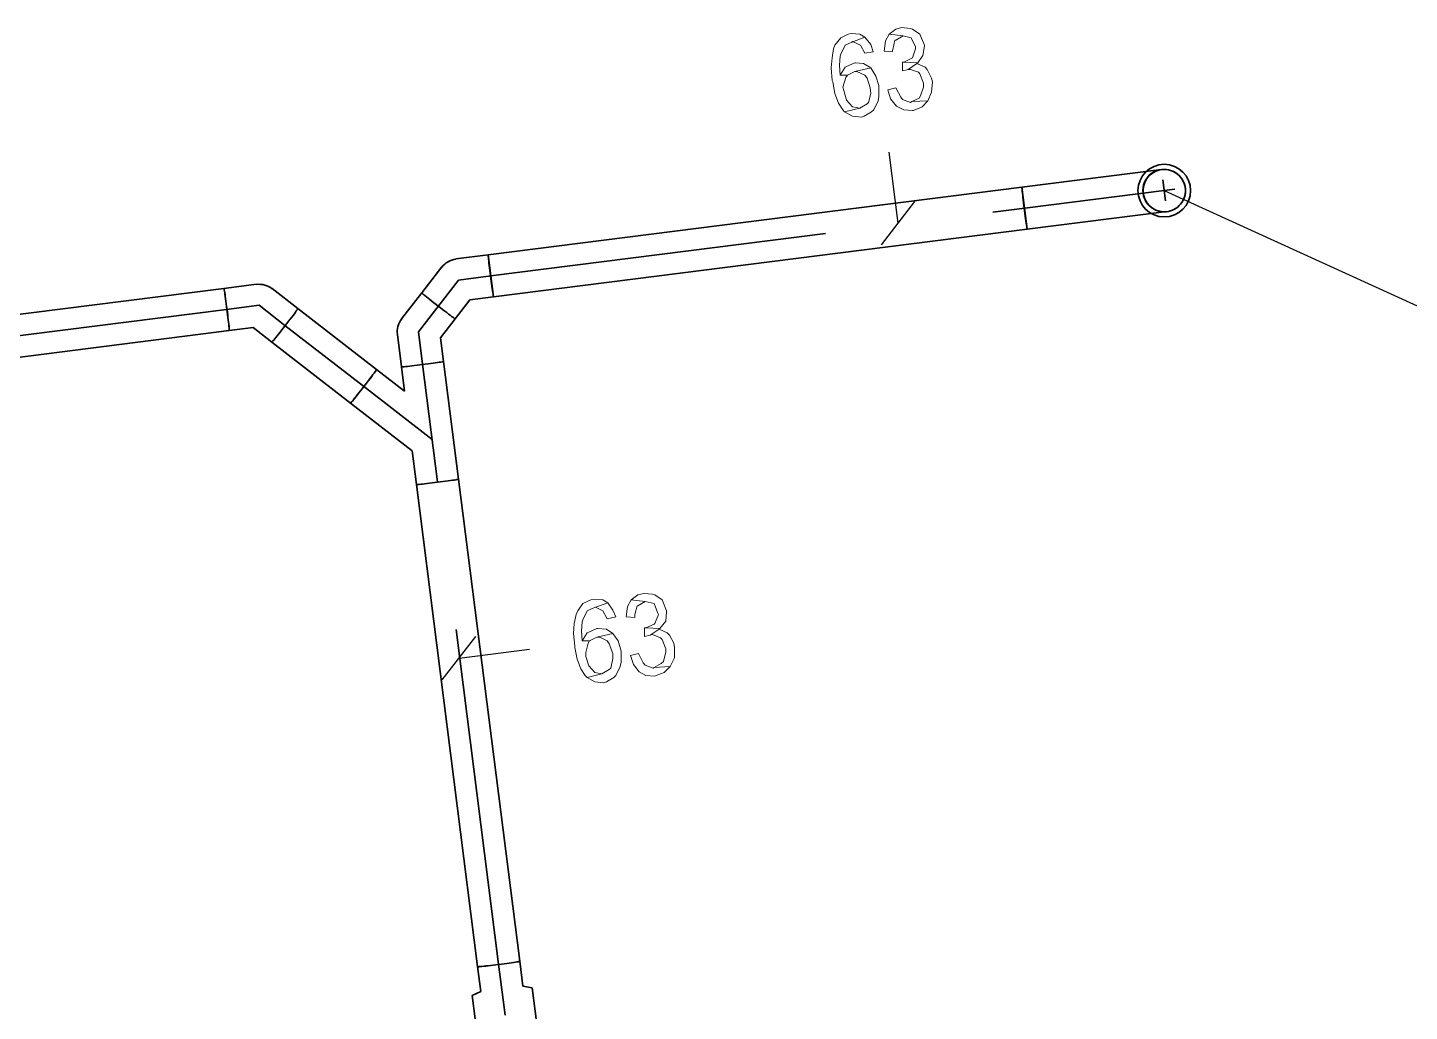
# Model space of a CAD drawing. Header units: metres. Extents: x 2713732.4 to 2713757.2, y 1226081.6 to 1226111.3.
# Drawn here: x 2713736.386 to 2713738.434, y 1226102.429 to 1226103.887 of the extents above; entities that cross this region are included whole.
import ezdxf

# ---------------------------------------------------------------- set-up
doc = ezdxf.new("R2010")
doc.units = ezdxf.units.M
doc.linetypes.add('DASHDOT', pattern=[1, 0.5, -0.25, 0, -0.25])
doc.linetypes.add('HIDDENX2', pattern=[0.75, 0.5, -0.25])
doc.layers.add('einlagen_boden_erstes_og', color=7, linetype='Continuous', true_color=0x000000)

msp = doc.modelspace()

# ---------------------------------------------------------------- linework, layer by layer
at = {"layer": 'einlagen_boden_erstes_og', "color": 7, "linetype": 'Continuous', "lineweight": 25, "extrusion": (0.000477202, 0.001815, 0.999998)}
for p, q in [((2713737.6763, 1226103.5972, -0.1798), (2713737.663, 1226103.7022, -0.18)), ((2713737.6514, 1226103.5651, -0.1798), (2713737.7012, 1226103.6294, -0.1799)), ((2713738.0707, 1226103.6456, -0.1801), (2713739.1982, 1226103.1317, -0.1797)), ((2713737.0003, 1226102.9201, -0.1783), (2713737.0501, 1226102.9843, -0.1784)), ((2713737.0252, 1226102.9522, -0.1784), (2713737.1299, 1226102.9655, -0.1784))]:
    msp.add_line(p, q, dxfattribs=at)
at = {"layer": 'einlagen_boden_erstes_og', "color": 5, "linetype": 'Continuous', "lineweight": 35, "true_color": 0x0000ff, "extrusion": (0.000477202, 0.001815, 0.999998)}
for p, q in [((2713738.0667, 1226103.6768, -0.1802), (2713737.8599, 1226103.6506, -0.18)), ((2713738.0458, 1226103.6649, -0.1801), (2713738.0485, 1226103.668, -0.1802)), ((2713738.0485, 1226103.668, -0.1802), (2713738.0516, 1226103.6707, -0.1802)), ((2713738.0516, 1226103.6707, -0.1802), (2713738.0551, 1226103.6729, -0.1802)), ((2713738.0551, 1226103.6729, -0.1802), (2713738.0588, 1226103.6747, -0.1802)), ((2713738.0588, 1226103.6747, -0.1802), (2713738.0627, 1226103.6761, -0.1802)), ((2713738.0627, 1226103.6761, -0.1802), (2713738.0667, 1226103.6768, -0.1802)), ((2713737.8599, 1226103.6506, -0.18), (2713737.0685, 1226103.5502, -0.1795)), ((2713737.8599, 1226103.6506, -0.18), (2713737.8678, 1226103.5881, -0.1799)), ((2713737.8599, 1226103.6506, -0.18), (2713737.8678, 1226103.5881, -0.1799)), ((2713737.86, 1226103.6482, -0.18), (2713737.8599, 1226103.6495, -0.18)), ((2713737.8601, 1226103.6464, -0.18), (2713737.86, 1226103.6482, -0.18)), ((2713737.8603, 1226103.6441, -0.18), (2713737.8601, 1226103.6464, -0.18)), ((2713738.0392, 1226103.6457, -0.1801), (2713738.0395, 1226103.6498, -0.1801)), ((2713738.0395, 1226103.6416, -0.1801), (2713738.0392, 1226103.6457, -0.1801)), ((2713738.0395, 1226103.6498, -0.1801), (2713738.0403, 1226103.6539, -0.1801)), ((2713738.0403, 1226103.6539, -0.1801), (2713738.0417, 1226103.6578, -0.1801)), ((2713738.0417, 1226103.6578, -0.1801), (2713738.0435, 1226103.6615, -0.1801)), ((2713738.0435, 1226103.6615, -0.1801), (2713738.0458, 1226103.6649, -0.1801)), ((2713737.8606, 1226103.6414, -0.18), (2713737.8603, 1226103.6441, -0.18)), ((2713737.861, 1226103.6383, -0.18), (2713737.8606, 1226103.6414, -0.18)), ((2713737.8613, 1226103.6349, -0.18), (2713737.861, 1226103.6383, -0.18)), ((2713737.8618, 1226103.6312, -0.18), (2713737.8613, 1226103.6349, -0.18)), ((2713737.8622, 1226103.6273, -0.18), (2713737.8618, 1226103.6312, -0.18)), ((2713737.8627, 1226103.6233, -0.18), (2713737.8622, 1226103.6273, -0.18)), ((2713738.0402, 1226103.6376, -0.1801), (2713738.0395, 1226103.6416, -0.1801)), ((2713738.0415, 1226103.6337, -0.1801), (2713738.0402, 1226103.6376, -0.1801)), ((2713738.0434, 1226103.63, -0.1801), (2713738.0415, 1226103.6337, -0.1801)), ((2713738.0456, 1226103.6265, -0.1801), (2713738.0434, 1226103.63, -0.1801)), ((2713738.0483, 1226103.6234, -0.1801), (2713738.0456, 1226103.6265, -0.1801)), ((2713737.8632, 1226103.6193, -0.18), (2713737.8627, 1226103.6233, -0.18)), ((2713737.8638, 1226103.6152, -0.18), (2713737.8632, 1226103.6193, -0.18)), ((2713737.8643, 1226103.6112, -0.18), (2713737.8638, 1226103.6152, -0.18)), ((2713737.8648, 1226103.6073, -0.18), (2713737.8643, 1226103.6112, -0.18)), ((2713737.8653, 1226103.6036, -0.18), (2713737.8648, 1226103.6073, -0.18)), ((2713737.8678, 1226103.5881, -0.1799), (2713738.0747, 1226103.6143, -0.1801)), ((2713738.0514, 1226103.6207, -0.1801), (2713738.0483, 1226103.6234, -0.1801)), ((2713738.0548, 1226103.6184, -0.1801), (2713738.0514, 1226103.6207, -0.1801)), ((2713738.0585, 1226103.6165, -0.1801), (2713738.0548, 1226103.6184, -0.1801)), ((2713738.0624, 1226103.6152, -0.1801), (2713738.0585, 1226103.6165, -0.1801)), ((2713738.0664, 1226103.6144, -0.1801), (2713738.0624, 1226103.6152, -0.1801)), ((2713738.0706, 1226103.6141, -0.1801), (2713738.0664, 1226103.6144, -0.1801)), ((2713738.0747, 1226103.6143, -0.1801), (2713738.0706, 1226103.6141, -0.1801)), ((2713737.0764, 1226103.4877, -0.1794), (2713737.8678, 1226103.5881, -0.1799)), ((2713737.8658, 1226103.6003, -0.1799), (2713737.8653, 1226103.6036, -0.18)), ((2713737.8662, 1226103.5972, -0.1799), (2713737.8658, 1226103.6003, -0.1799)), ((2713737.8666, 1226103.5945, -0.1799), (2713737.8662, 1226103.5972, -0.1799)), ((2713737.867, 1226103.5922, -0.1799), (2713737.8666, 1226103.5945, -0.1799)), ((2713737.8673, 1226103.5904, -0.1799), (2713737.867, 1226103.5922, -0.1799)), ((2713737.8675, 1226103.5891, -0.1799), (2713737.8673, 1226103.5904, -0.1799)), ((2713737.0204, 1226103.544, -0.1794), (2713737.0685, 1226103.5502, -0.1795)), ((2713737.0685, 1226103.5502, -0.1795), (2713737.0764, 1226103.4877, -0.1794)), ((2713737.0764, 1226103.4877, -0.1794), (2713737.0685, 1226103.5502, -0.1795)), ((2713737.0685, 1226103.5491, -0.1795), (2713737.0686, 1226103.5477, -0.1795)), ((2713737.0686, 1226103.5477, -0.1795), (2713737.0687, 1226103.5459, -0.1795)), ((2713737.0687, 1226103.5459, -0.1795), (2713737.069, 1226103.5436, -0.1795)), ((2713737.069, 1226103.5436, -0.1795), (2713737.0692, 1226103.5409, -0.1795)), ((2713736.9698, 1226103.4938, -0.1793), (2713736.9995, 1226103.5321, -0.1794)), ((2713737.0692, 1226103.5409, -0.1795), (2713737.0696, 1226103.5379, -0.1795)), ((2713737.0696, 1226103.5379, -0.1795), (2713737.07, 1226103.5345, -0.1794)), ((2713737.07, 1226103.5345, -0.1794), (2713737.0704, 1226103.5308, -0.1794)), ((2713737.0704, 1226103.5308, -0.1794), (2713737.0708, 1226103.5269, -0.1794)), ((2713737.0708, 1226103.5269, -0.1794), (2713737.0713, 1226103.5229, -0.1794)), ((2713737.0713, 1226103.5229, -0.1794), (2713737.0719, 1226103.5188, -0.1794)), ((2713736.6766, 1226103.5004, -0.1792), (2713736.7247, 1226103.5065, -0.1792)), ((2713737.0719, 1226103.5188, -0.1794), (2713737.0724, 1226103.5147, -0.1794)), ((2713737.0724, 1226103.5147, -0.1794), (2713737.0729, 1226103.5107, -0.1794)), ((2713737.0729, 1226103.5107, -0.1794), (2713737.0734, 1226103.5069, -0.1794)), ((2713737.0734, 1226103.5069, -0.1794), (2713737.0739, 1226103.5032, -0.1794)), ((2713737.0739, 1226103.5032, -0.1794), (2713737.0744, 1226103.4998, -0.1794)), ((2713736.6766, 1226103.5004, -0.1792), (2713734.9403, 1226103.2801, -0.178)), ((2713736.677, 1226103.498, -0.1792), (2713736.6768, 1226103.4994, -0.1792)), ((2713736.6771, 1226103.4981, -0.1792), (2713736.6769, 1226103.4994, -0.1792)), ((2713736.6773, 1226103.4962, -0.1792), (2713736.677, 1226103.498, -0.1792)), ((2713736.6774, 1226103.4963, -0.1792), (2713736.6771, 1226103.4981, -0.1792)), ((2713736.6777, 1226103.494, -0.1792), (2713736.6773, 1226103.4962, -0.1792)), ((2713736.6778, 1226103.494, -0.1792), (2713736.6774, 1226103.4963, -0.1792)), ((2713736.678, 1226103.4913, -0.1792), (2713736.6777, 1226103.494, -0.1792)), ((2713736.6782, 1226103.4913, -0.1792), (2713736.6778, 1226103.494, -0.1792)), ((2713736.6785, 1226103.4882, -0.1792), (2713736.678, 1226103.4913, -0.1792)), ((2713736.6786, 1226103.4882, -0.1792), (2713736.6782, 1226103.4913, -0.1792)), ((2713736.6789, 1226103.4848, -0.1792), (2713736.6785, 1226103.4882, -0.1792)), ((2713736.6791, 1226103.4848, -0.1792), (2713736.6786, 1226103.4882, -0.1792)), ((2713736.6794, 1226103.4812, -0.1792), (2713736.6789, 1226103.4848, -0.1792)), ((2713736.6796, 1226103.4812, -0.1792), (2713736.6791, 1226103.4848, -0.1792)), ((2713736.7479, 1226103.5002, -0.1792), (2713736.7863, 1226103.4705, -0.1792)), ((2713736.9698, 1226103.4938, -0.1793), (2713736.9401, 1226103.4554, -0.1792)), ((2713736.9705, 1226103.493, -0.1793), (2713736.9716, 1226103.4922, -0.1793)), ((2713736.973, 1226103.491, -0.1793), (2713736.9716, 1226103.4922, -0.1793)), ((2713736.9747, 1226103.4896, -0.1793), (2713736.973, 1226103.491, -0.1793)), ((2713736.9769, 1226103.4879, -0.1793), (2713736.9747, 1226103.4896, -0.1793)), ((2713736.9793, 1226103.4859, -0.1793), (2713736.9769, 1226103.4879, -0.1793)), ((2713736.982, 1226103.4838, -0.1793), (2713736.9793, 1226103.4859, -0.1793)), ((2713736.9849, 1226103.4815, -0.1793), (2713736.982, 1226103.4838, -0.1793)), ((2713737.0413, 1226103.4832, -0.1793), (2713737.0196, 1226103.4552, -0.1793)), ((2713737.0764, 1226103.4877, -0.1794), (2713737.0413, 1226103.4832, -0.1793)), ((2713737.0744, 1226103.4998, -0.1794), (2713737.0748, 1226103.4968, -0.1794)), ((2713737.0748, 1226103.4968, -0.1794), (2713737.0752, 1226103.4941, -0.1794)), ((2713737.0752, 1226103.4941, -0.1794), (2713737.0756, 1226103.4918, -0.1794)), ((2713737.0756, 1226103.4918, -0.1794), (2713737.0759, 1226103.49, -0.1794)), ((2713737.0759, 1226103.49, -0.1794), (2713737.0761, 1226103.4887, -0.1794)), ((2713736.6799, 1226103.4773, -0.1792), (2713736.6794, 1226103.4812, -0.1792)), ((2713736.6801, 1226103.4773, -0.1792), (2713736.6796, 1226103.4812, -0.1792)), ((2713736.6805, 1226103.4733, -0.1791), (2713736.6799, 1226103.4773, -0.1792)), ((2713736.6806, 1226103.4733, -0.1791), (2713736.6801, 1226103.4773, -0.1792)), ((2713736.681, 1226103.4692, -0.1791), (2713736.6805, 1226103.4733, -0.1791)), ((2713736.6812, 1226103.4692, -0.1791), (2713736.6806, 1226103.4733, -0.1791)), ((2713736.6815, 1226103.4651, -0.1791), (2713736.681, 1226103.4692, -0.1791)), ((2713736.6817, 1226103.4652, -0.1791), (2713736.6812, 1226103.4692, -0.1791)), ((2713736.682, 1226103.4611, -0.1791), (2713736.6815, 1226103.4651, -0.1791)), ((2713736.6822, 1226103.4611, -0.1791), (2713736.6817, 1226103.4652, -0.1791)), ((2713736.781, 1226103.4629, -0.1792), (2713736.7791, 1226103.4604, -0.1792)), ((2713736.781, 1226103.4629, -0.1792), (2713736.7791, 1226103.4604, -0.1792)), ((2713736.7826, 1226103.4651, -0.1792), (2713736.781, 1226103.4629, -0.1792)), ((2713736.7826, 1226103.4651, -0.1792), (2713736.781, 1226103.4629, -0.1792)), ((2713736.7839, 1226103.4669, -0.1792), (2713736.7826, 1226103.4651, -0.1792)), ((2713736.7826, 1226103.4651, -0.1792), (2713736.7839, 1226103.4669, -0.1792)), ((2713736.785, 1226103.4684, -0.1792), (2713736.7839, 1226103.4669, -0.1792)), ((2713736.785, 1226103.4684, -0.1792), (2713736.7839, 1226103.4669, -0.1792)), ((2713736.7857, 1226103.4695, -0.1792), (2713736.785, 1226103.4684, -0.1792)), ((2713736.7857, 1226103.4695, -0.1792), (2713736.785, 1226103.4684, -0.1792)), ((2713736.9029, 1226103.3801, -0.1791), (2713736.7863, 1226103.4705, -0.1792)), ((2713736.988, 1226103.4791, -0.1793), (2713736.9849, 1226103.4815, -0.1793)), ((2713736.9911, 1226103.4766, -0.1793), (2713736.988, 1226103.4791, -0.1793)), ((2713736.9911, 1226103.4766, -0.1793), (2713736.9944, 1226103.4741, -0.1793)), ((2713736.9944, 1226103.4741, -0.1793), (2713736.9976, 1226103.4716, -0.1793)), ((2713737.0008, 1226103.4691, -0.1793), (2713736.9976, 1226103.4716, -0.1793)), ((2713737.0008, 1226103.4691, -0.1793), (2713737.0039, 1226103.4668, -0.1793)), ((2713737.0069, 1226103.4645, -0.1793), (2713737.0039, 1226103.4668, -0.1793)), ((2713737.0096, 1226103.4624, -0.1793), (2713737.0069, 1226103.4645, -0.1793)), ((2713737.0121, 1226103.4606, -0.1793), (2713737.0096, 1226103.4624, -0.1793)), ((2713736.6825, 1226103.4572, -0.1791), (2713736.682, 1226103.4611, -0.1791)), ((2713736.6826, 1226103.4573, -0.1791), (2713736.6822, 1226103.4611, -0.1791)), ((2713736.6829, 1226103.4536, -0.1791), (2713736.6825, 1226103.4572, -0.1791)), ((2713736.6831, 1226103.4536, -0.1791), (2713736.6826, 1226103.4573, -0.1791)), ((2713736.6833, 1226103.4502, -0.1791), (2713736.6829, 1226103.4536, -0.1791)), ((2713736.6834, 1226103.4502, -0.1791), (2713736.6831, 1226103.4536, -0.1791)), ((2713736.6837, 1226103.4471, -0.1791), (2713736.6833, 1226103.4502, -0.1791)), ((2713736.6838, 1226103.4471, -0.1791), (2713736.6834, 1226103.4502, -0.1791)), ((2713736.684, 1226103.4444, -0.1791), (2713736.6837, 1226103.4471, -0.1791)), ((2713736.6841, 1226103.4444, -0.1791), (2713736.6838, 1226103.4471, -0.1791)), ((2713736.6842, 1226103.4421, -0.1791), (2713736.684, 1226103.4444, -0.1791)), ((2713736.6843, 1226103.4421, -0.1791), (2713736.6841, 1226103.4444, -0.1791)), ((2713736.6844, 1226103.4403, -0.1791), (2713736.6842, 1226103.4421, -0.1791)), ((2713736.6844, 1226103.4403, -0.1791), (2713736.6843, 1226103.4421, -0.1791)), ((2713736.7197, 1226103.4424, -0.1791), (2713736.6845, 1226103.4379, -0.1791)), ((2713736.7477, 1226103.4207, -0.1791), (2713736.7197, 1226103.4424, -0.1791)), ((2713736.765, 1226103.4419, -0.1791), (2713736.7625, 1226103.4387, -0.1791)), ((2713736.7625, 1226103.4387, -0.1791), (2713736.765, 1226103.4419, -0.1791)), ((2713736.7675, 1226103.4452, -0.1791), (2713736.765, 1226103.4419, -0.1791)), ((2713736.765, 1226103.4419, -0.1791), (2713736.7675, 1226103.4452, -0.1791)), ((2713736.77, 1226103.4484, -0.1791), (2713736.7675, 1226103.4452, -0.1791)), ((2713736.7675, 1226103.4452, -0.1791), (2713736.77, 1226103.4484, -0.1791)), ((2713736.7725, 1226103.4516, -0.1792), (2713736.77, 1226103.4484, -0.1791)), ((2713736.77, 1226103.4484, -0.1791), (2713736.7725, 1226103.4516, -0.1792)), ((2713736.7748, 1226103.4547, -0.1792), (2713736.7725, 1226103.4516, -0.1792)), ((2713736.7748, 1226103.4547, -0.1792), (2713736.7725, 1226103.4516, -0.1792)), ((2713736.7771, 1226103.4577, -0.1792), (2713736.7748, 1226103.4547, -0.1792)), ((2713736.7771, 1226103.4577, -0.1792), (2713736.7748, 1226103.4547, -0.1792)), ((2713736.7791, 1226103.4604, -0.1792), (2713736.7771, 1226103.4577, -0.1792)), ((2713736.7791, 1226103.4604, -0.1792), (2713736.7771, 1226103.4577, -0.1792)), ((2713736.9978, 1226103.4272, -0.1792), (2713737.0196, 1226103.4552, -0.1793)), ((2713737.0121, 1226103.4606, -0.1793), (2713737.0142, 1226103.4589, -0.1793)), ((2713737.0142, 1226103.4589, -0.1793), (2713737.0161, 1226103.4576, -0.1793)), ((2713737.0176, 1226103.4565, -0.1793), (2713737.0161, 1226103.4576, -0.1793)), ((2713737.0176, 1226103.4565, -0.1793), (2713737.0186, 1226103.4557, -0.1793)), ((2713734.9482, 1226103.2176, -0.1779), (2713736.6845, 1226103.4379, -0.1791)), ((2713736.6845, 1226103.439, -0.1791), (2713736.6844, 1226103.4403, -0.1791)), ((2713736.6845, 1226103.439, -0.1791), (2713736.6844, 1226103.4403, -0.1791)), ((2713736.7477, 1226103.4207, -0.1791), (2713736.8643, 1226103.3303, -0.179)), ((2713736.7493, 1226103.4224, -0.1791), (2713736.7485, 1226103.4214, -0.1791)), ((2713736.7493, 1226103.4224, -0.1791), (2713736.7485, 1226103.4214, -0.1791)), ((2713736.7505, 1226103.4238, -0.1791), (2713736.7493, 1226103.4224, -0.1791)), ((2713736.7493, 1226103.4224, -0.1791), (2713736.7505, 1226103.4238, -0.1791)), ((2713736.752, 1226103.4256, -0.1791), (2713736.7505, 1226103.4238, -0.1791)), ((2713736.7505, 1226103.4238, -0.1791), (2713736.752, 1226103.4256, -0.1791)), ((2713736.7537, 1226103.4277, -0.1791), (2713736.752, 1226103.4256, -0.1791)), ((2713736.752, 1226103.4256, -0.1791), (2713736.7537, 1226103.4277, -0.1791)), ((2713736.7556, 1226103.4301, -0.1791), (2713736.7537, 1226103.4277, -0.1791)), ((2713736.7556, 1226103.4301, -0.1791), (2713736.7537, 1226103.4277, -0.1791)), ((2713736.7578, 1226103.4328, -0.1791), (2713736.7556, 1226103.4301, -0.1791)), ((2713736.7578, 1226103.4328, -0.1791), (2713736.7556, 1226103.4301, -0.1791)), ((2713736.7601, 1226103.4357, -0.1791), (2713736.7578, 1226103.4328, -0.1791)), ((2713736.7601, 1226103.4357, -0.1791), (2713736.7578, 1226103.4328, -0.1791)), ((2713736.7625, 1226103.4387, -0.1791), (2713736.7601, 1226103.4357, -0.1791)), ((2713736.7601, 1226103.4357, -0.1791), (2713736.7625, 1226103.4387, -0.1791)), ((2713736.9337, 1226103.4322, -0.1792), (2713736.9398, 1226103.3841, -0.1791)), ((2713737.0023, 1226103.392, -0.1792), (2713736.9978, 1226103.4272, -0.1792)), ((2713736.9029, 1226103.3801, -0.1791), (2713736.9444, 1226103.3479, -0.179)), ((2713736.9444, 1226103.3479, -0.179), (2713736.9398, 1226103.3841, -0.1791)), ((2713736.9409, 1226103.384, -0.1791), (2713736.9422, 1226103.3841, -0.1791)), ((2713736.9409, 1226103.384, -0.1791), (2713736.9422, 1226103.3841, -0.1791)), ((2713736.9422, 1226103.3841, -0.1791), (2713736.944, 1226103.3843, -0.1791)), ((2713736.9422, 1226103.3841, -0.1791), (2713736.944, 1226103.3843, -0.1791)), ((2713736.944, 1226103.3843, -0.1791), (2713736.9463, 1226103.3845, -0.1791)), ((2713736.944, 1226103.3843, -0.1791), (2713736.9463, 1226103.3845, -0.1791)), ((2713736.9463, 1226103.3845, -0.1791), (2713736.949, 1226103.3848, -0.1791)), ((2713736.9463, 1226103.3845, -0.1791), (2713736.949, 1226103.3848, -0.1791)), ((2713736.949, 1226103.3848, -0.1791), (2713736.9521, 1226103.3851, -0.1791)), ((2713736.949, 1226103.3848, -0.1791), (2713736.9521, 1226103.3851, -0.1791)), ((2713736.9521, 1226103.3851, -0.1791), (2713736.9555, 1226103.3855, -0.1791)), ((2713736.9521, 1226103.3851, -0.1791), (2713736.9555, 1226103.3855, -0.1791)), ((2713736.9555, 1226103.3855, -0.1791), (2713736.9592, 1226103.3859, -0.1791)), ((2713736.9555, 1226103.3855, -0.1791), (2713736.9592, 1226103.3859, -0.1791)), ((2713736.9592, 1226103.3859, -0.1791), (2713736.963, 1226103.3864, -0.1791)), ((2713736.9592, 1226103.3859, -0.1791), (2713736.963, 1226103.3864, -0.1791)), ((2713736.963, 1226103.3864, -0.1791), (2713736.9671, 1226103.3869, -0.1791)), ((2713736.963, 1226103.3864, -0.1791), (2713736.9671, 1226103.3869, -0.1791)), ((2713736.9671, 1226103.3869, -0.1791), (2713736.9711, 1226103.3874, -0.1791)), ((2713736.9671, 1226103.3869, -0.1791), (2713736.9711, 1226103.3874, -0.1791)), ((2713736.9711, 1226103.3874, -0.1791), (2713736.9752, 1226103.3879, -0.1791)), ((2713736.9711, 1226103.3874, -0.1791), (2713736.9752, 1226103.3879, -0.1791)), ((2713736.9752, 1226103.3879, -0.1791), (2713736.9792, 1226103.3885, -0.1791)), ((2713736.9752, 1226103.3879, -0.1791), (2713736.9792, 1226103.3884, -0.1791)), ((2713736.9792, 1226103.3884, -0.1791), (2713736.9831, 1226103.389, -0.1791)), ((2713736.9792, 1226103.3885, -0.1791), (2713736.9831, 1226103.389, -0.1791)), ((2713736.9831, 1226103.389, -0.1791), (2713736.9868, 1226103.3895, -0.1791)), ((2713736.9831, 1226103.389, -0.1791), (2713736.9868, 1226103.3895, -0.1791)), ((2713736.9868, 1226103.3895, -0.1791), (2713736.9901, 1226103.3899, -0.1791)), ((2713736.9868, 1226103.3895, -0.1791), (2713736.9901, 1226103.3899, -0.1791)), ((2713736.9901, 1226103.3899, -0.1791), (2713736.9932, 1226103.3904, -0.1791)), ((2713736.9901, 1226103.3899, -0.1791), (2713736.9932, 1226103.3904, -0.1791)), ((2713736.9932, 1226103.3904, -0.1791), (2713736.9959, 1226103.3908, -0.1791)), ((2713736.9932, 1226103.3904, -0.1791), (2713736.9959, 1226103.3908, -0.1791)), ((2713736.9959, 1226103.3908, -0.1791), (2713736.9982, 1226103.3911, -0.1792)), ((2713736.9959, 1226103.3908, -0.1791), (2713736.9982, 1226103.3911, -0.1792)), ((2713736.9982, 1226103.3911, -0.1792), (2713737, 1226103.3915, -0.1792)), ((2713736.9982, 1226103.3911, -0.1792), (2713737, 1226103.3915, -0.1792)), ((2713737, 1226103.3915, -0.1792), (2713737.0013, 1226103.3917, -0.1792)), ((2713737, 1226103.3915, -0.1792), (2713737.0013, 1226103.3917, -0.1792)), ((2713737.0023, 1226103.392, -0.1792), (2713737.0245, 1226103.2175, -0.1788)), ((2713736.8865, 1226103.3581, -0.179), (2713736.889, 1226103.3613, -0.179)), ((2713736.8866, 1226103.358, -0.179), (2713736.8891, 1226103.3612, -0.179)), ((2713736.889, 1226103.3613, -0.179), (2713736.8913, 1226103.3644, -0.1791)), ((2713736.8891, 1226103.3612, -0.179), (2713736.8915, 1226103.3643, -0.1791)), ((2713736.8913, 1226103.3644, -0.1791), (2713736.8936, 1226103.3674, -0.1791)), ((2713736.8915, 1226103.3643, -0.1791), (2713736.8937, 1226103.3673, -0.1791)), ((2713736.8936, 1226103.3674, -0.1791), (2713736.8957, 1226103.3701, -0.1791)), ((2713736.8937, 1226103.3673, -0.1791), (2713736.8958, 1226103.37, -0.1791)), ((2713736.8957, 1226103.3701, -0.1791), (2713736.8975, 1226103.3726, -0.1791)), ((2713736.8958, 1226103.37, -0.1791), (2713736.8976, 1226103.3725, -0.1791)), ((2713736.8975, 1226103.3726, -0.1791), (2713736.8992, 1226103.3748, -0.1791)), ((2713736.8976, 1226103.3725, -0.1791), (2713736.8992, 1226103.3747, -0.1791)), ((2713736.8992, 1226103.3748, -0.1791), (2713736.9005, 1226103.3766, -0.1791)), ((2713736.8992, 1226103.3747, -0.1791), (2713736.9006, 1226103.3765, -0.1791)), ((2713736.9005, 1226103.3766, -0.1791), (2713736.9016, 1226103.3781, -0.1791)), ((2713736.9006, 1226103.3765, -0.1791), (2713736.9017, 1226103.378, -0.1791)), ((2713736.9016, 1226103.3781, -0.1791), (2713736.9024, 1226103.3791, -0.1791)), ((2713736.9017, 1226103.378, -0.1791), (2713736.9024, 1226103.3791, -0.1791)), ((2713736.8702, 1226103.3374, -0.179), (2713736.8722, 1226103.3398, -0.179)), ((2713736.8703, 1226103.3373, -0.179), (2713736.8723, 1226103.3397, -0.179)), ((2713736.8722, 1226103.3398, -0.179), (2713736.8743, 1226103.3425, -0.179)), ((2713736.8723, 1226103.3397, -0.179), (2713736.8744, 1226103.3424, -0.179)), ((2713736.8743, 1226103.3425, -0.179), (2713736.8766, 1226103.3454, -0.179)), ((2713736.8744, 1226103.3424, -0.179), (2713736.8767, 1226103.3453, -0.179)), ((2713736.8766, 1226103.3454, -0.179), (2713736.879, 1226103.3485, -0.179)), ((2713736.8767, 1226103.3453, -0.179), (2713736.8791, 1226103.3483, -0.179)), ((2713736.879, 1226103.3485, -0.179), (2713736.8815, 1226103.3516, -0.179)), ((2713736.8791, 1226103.3483, -0.179), (2713736.8816, 1226103.3515, -0.179)), ((2713736.8815, 1226103.3516, -0.179), (2713736.884, 1226103.3549, -0.179)), ((2713736.8816, 1226103.3515, -0.179), (2713736.8841, 1226103.3548, -0.179)), ((2713736.884, 1226103.3549, -0.179), (2713736.8865, 1226103.3581, -0.179)), ((2713736.8841, 1226103.3548, -0.179), (2713736.8866, 1226103.358, -0.179)), ((2713736.9556, 1226103.2596, -0.1789), (2713736.8643, 1226103.3303, -0.179)), ((2713736.8651, 1226103.331, -0.179), (2713736.8659, 1226103.3321, -0.179)), ((2713736.8651, 1226103.331, -0.179), (2713736.866, 1226103.332, -0.179)), ((2713736.8659, 1226103.3321, -0.179), (2713736.8671, 1226103.3335, -0.179)), ((2713736.866, 1226103.332, -0.179), (2713736.8672, 1226103.3334, -0.179)), ((2713736.8671, 1226103.3335, -0.179), (2713736.8685, 1226103.3352, -0.179)), ((2713736.8672, 1226103.3334, -0.179), (2713736.8686, 1226103.3352, -0.179)), ((2713736.8685, 1226103.3352, -0.179), (2713736.8702, 1226103.3374, -0.179)), ((2713736.8686, 1226103.3352, -0.179), (2713736.8703, 1226103.3373, -0.179)), ((2713736.962, 1226103.2095, -0.1788), (2713736.9556, 1226103.2596, -0.1789)), ((2713737.0123, 1226103.2154, -0.1788), (2713737.0089, 1226103.2149, -0.1788)), ((2713737.0089, 1226103.2149, -0.1788), (2713737.0123, 1226103.2154, -0.1788)), ((2713737.0154, 1226103.2159, -0.1788), (2713737.0123, 1226103.2154, -0.1788)), ((2713737.0154, 1226103.2159, -0.1788), (2713737.0123, 1226103.2154, -0.1788)), ((2713737.018, 1226103.2163, -0.1788), (2713737.0154, 1226103.2159, -0.1788)), ((2713737.0154, 1226103.2159, -0.1788), (2713737.018, 1226103.2163, -0.1788)), ((2713737.0203, 1226103.2166, -0.1788), (2713737.018, 1226103.2163, -0.1788)), ((2713737.018, 1226103.2163, -0.1788), (2713737.0203, 1226103.2166, -0.1788)), ((2713737.0221, 1226103.2169, -0.1788), (2713737.0203, 1226103.2166, -0.1788)), ((2713737.0221, 1226103.2169, -0.1788), (2713737.0203, 1226103.2166, -0.1788)), ((2713737.0234, 1226103.2172, -0.1788), (2713737.0221, 1226103.2169, -0.1788)), ((2713737.0234, 1226103.2172, -0.1788), (2713737.0221, 1226103.2169, -0.1788)), ((2713737.1152, 1226102.5028, -0.1776), (2713737.0245, 1226103.2175, -0.1788)), ((2713736.962, 1226103.2095, -0.1788), (2713737.0527, 1226102.4949, -0.1776)), ((2713736.9644, 1226103.2096, -0.1788), (2713736.963, 1226103.2095, -0.1788)), ((2713736.9644, 1226103.2096, -0.1788), (2713736.963, 1226103.2095, -0.1788)), ((2713736.9662, 1226103.2098, -0.1788), (2713736.9644, 1226103.2096, -0.1788)), ((2713736.9644, 1226103.2096, -0.1788), (2713736.9662, 1226103.2098, -0.1788)), ((2713736.9685, 1226103.21, -0.1788), (2713736.9662, 1226103.2098, -0.1788)), ((2713736.9685, 1226103.21, -0.1788), (2713736.9662, 1226103.2098, -0.1788)), ((2713736.9712, 1226103.2103, -0.1788), (2713736.9685, 1226103.21, -0.1788)), ((2713736.9685, 1226103.21, -0.1788), (2713736.9712, 1226103.2103, -0.1788)), ((2713736.9742, 1226103.2106, -0.1788), (2713736.9712, 1226103.2103, -0.1788)), ((2713736.9712, 1226103.2103, -0.1788), (2713736.9742, 1226103.2106, -0.1788)), ((2713736.9777, 1226103.211, -0.1788), (2713736.9742, 1226103.2106, -0.1788)), ((2713736.9742, 1226103.2106, -0.1788), (2713736.9777, 1226103.211, -0.1788)), ((2713736.9813, 1226103.2114, -0.1788), (2713736.9777, 1226103.211, -0.1788)), ((2713736.9813, 1226103.2114, -0.1788), (2713736.9777, 1226103.211, -0.1788)), ((2713736.9852, 1226103.2119, -0.1788), (2713736.9813, 1226103.2114, -0.1788)), ((2713736.9852, 1226103.2119, -0.1788), (2713736.9813, 1226103.2114, -0.1788)), ((2713736.9892, 1226103.2124, -0.1788), (2713736.9852, 1226103.2119, -0.1788)), ((2713736.9892, 1226103.2124, -0.1788), (2713736.9852, 1226103.2119, -0.1788)), ((2713736.9933, 1226103.2129, -0.1788), (2713736.9892, 1226103.2124, -0.1788)), ((2713736.9933, 1226103.2129, -0.1788), (2713736.9892, 1226103.2124, -0.1788)), ((2713736.9974, 1226103.2134, -0.1788), (2713736.9933, 1226103.2129, -0.1788)), ((2713736.9974, 1226103.2134, -0.1788), (2713736.9933, 1226103.2129, -0.1788)), ((2713737.0014, 1226103.2139, -0.1788), (2713736.9974, 1226103.2134, -0.1788)), ((2713737.0014, 1226103.2139, -0.1788), (2713736.9974, 1226103.2134, -0.1788)), ((2713737.0052, 1226103.2144, -0.1788), (2713737.0014, 1226103.2139, -0.1788)), ((2713737.0014, 1226103.2139, -0.1788), (2713737.0052, 1226103.2144, -0.1788)), ((2713737.0089, 1226103.2149, -0.1788), (2713737.0052, 1226103.2144, -0.1788)), ((2713737.0052, 1226103.2144, -0.1788), (2713737.0089, 1226103.2149, -0.1788)), ((2713737.084, 1226102.4982, -0.1776), (2713737.0881, 1226102.4987, -0.1776)), ((2713737.0881, 1226102.4985, -0.1776), (2713737.084, 1226102.498, -0.1776)), ((2713737.0881, 1226102.4987, -0.1776), (2713737.0921, 1226102.4992, -0.1776)), ((2713737.0921, 1226102.4991, -0.1776), (2713737.0881, 1226102.4985, -0.1776)), ((2713737.0921, 1226102.4992, -0.1776), (2713737.0959, 1226102.4998, -0.1776)), ((2713737.096, 1226102.4996, -0.1776), (2713737.0921, 1226102.4991, -0.1776)), ((2713737.0959, 1226102.4998, -0.1776), (2713737.0996, 1226102.5003, -0.1776)), ((2713737.0996, 1226102.5001, -0.1776), (2713737.096, 1226102.4996, -0.1776)), ((2713737.0996, 1226102.5003, -0.1776), (2713737.103, 1226102.5007, -0.1776)), ((2713737.103, 1226102.5006, -0.1776), (2713737.0996, 1226102.5001, -0.1776)), ((2713737.103, 1226102.5007, -0.1776), (2713737.1061, 1226102.5012, -0.1776)), ((2713737.1061, 1226102.5011, -0.1776), (2713737.103, 1226102.5006, -0.1776)), ((2713737.1061, 1226102.5012, -0.1776), (2713737.1087, 1226102.5016, -0.1776)), ((2713737.1088, 1226102.5015, -0.1776), (2713737.1061, 1226102.5011, -0.1776)), ((2713737.1087, 1226102.5016, -0.1776), (2713737.111, 1226102.5019, -0.1776)), ((2713737.111, 1226102.5019, -0.1776), (2713737.1088, 1226102.5015, -0.1776)), ((2713737.111, 1226102.5019, -0.1776), (2713737.1128, 1226102.5023, -0.1776)), ((2713737.1128, 1226102.5022, -0.1776), (2713737.111, 1226102.5019, -0.1776)), ((2713737.1128, 1226102.5023, -0.1776), (2713737.1141, 1226102.5025, -0.1776)), ((2713737.1141, 1226102.5024, -0.1776), (2713737.1128, 1226102.5022, -0.1776)), ((2713737.1198, 1226102.4661, -0.1775), (2713737.1152, 1226102.5028, -0.1776)), ((2713737.0527, 1226102.4949, -0.1776), (2713737.0573, 1226102.4582, -0.1775)), ((2713737.0537, 1226102.4948, -0.1776), (2713737.0551, 1226102.4949, -0.1776)), ((2713737.0551, 1226102.4948, -0.1776), (2713737.0537, 1226102.4948, -0.1776)), ((2713737.0551, 1226102.4949, -0.1776), (2713737.0569, 1226102.4951, -0.1776)), ((2713737.0569, 1226102.495, -0.1776), (2713737.0551, 1226102.4948, -0.1776)), ((2713737.0569, 1226102.4951, -0.1776), (2713737.0592, 1226102.4953, -0.1776)), ((2713737.0592, 1226102.4952, -0.1776), (2713737.0569, 1226102.495, -0.1776)), ((2713737.0592, 1226102.4953, -0.1776), (2713737.0619, 1226102.4956, -0.1776)), ((2713737.0619, 1226102.4954, -0.1776), (2713737.0592, 1226102.4952, -0.1776)), ((2713737.0619, 1226102.4956, -0.1776), (2713737.0649, 1226102.4959, -0.1776)), ((2713737.065, 1226102.4958, -0.1776), (2713737.0619, 1226102.4954, -0.1776)), ((2713737.0649, 1226102.4959, -0.1776), (2713737.0683, 1226102.4963, -0.1776)), ((2713737.0684, 1226102.4961, -0.1776), (2713737.065, 1226102.4958, -0.1776)), ((2713737.0683, 1226102.4963, -0.1776), (2713737.072, 1226102.4967, -0.1776)), ((2713737.072, 1226102.4966, -0.1776), (2713737.0684, 1226102.4961, -0.1776)), ((2713737.072, 1226102.4967, -0.1776), (2713737.0759, 1226102.4972, -0.1776)), ((2713737.0759, 1226102.497, -0.1776), (2713737.072, 1226102.4966, -0.1776)), ((2713737.0759, 1226102.4972, -0.1776), (2713737.0799, 1226102.4977, -0.1776)), ((2713737.0799, 1226102.4975, -0.1776), (2713737.0759, 1226102.497, -0.1776)), ((2713737.0799, 1226102.4977, -0.1776), (2713737.084, 1226102.4982, -0.1776)), ((2713737.084, 1226102.498, -0.1776), (2713737.0799, 1226102.4975, -0.1776)), ((2713737.0573, 1226102.4582, -0.1775), (2713737.0445, 1226102.4521, -0.1775)), ((2713737.1338, 1226102.4634, -0.1775), (2713737.1198, 1226102.4661, -0.1775)), ((2713737.1382, 1226102.4287, -0.1775), (2713737.1338, 1226102.4634, -0.1775)), ((2713737.0445, 1226102.4521, -0.1775), (2713737.0489, 1226102.4174, -0.1774)), ((2713737.1483, 1226102.3491, -0.1773), (2713737.1382, 1226102.4287, -0.1775))]:
    msp.add_line(p, q, dxfattribs=at)
at = {"layer": 'einlagen_boden_erstes_og', "color": 5, "linetype": 'DASHDOT', "lineweight": 35, "true_color": 0x0000ff, "extrusion": (0.000477202, 0.001815, 0.999998)}
for p, q in [((2713738.0863, 1226103.6476, -0.1801), (2713738.0551, 1226103.6436, -0.1801)), ((2713738.0687, 1226103.6612, -0.1802), (2713738.0727, 1226103.63, -0.1801)), ((2713738.0707, 1226103.6456, -0.1801), (2713737.8639, 1226103.6193, -0.18)), ((2713737.0725, 1226103.5189, -0.1794), (2713737.8639, 1226103.6193, -0.18)), ((2713736.965, 1226103.4361, -0.1792), (2713737.0244, 1226103.5128, -0.1794)), ((2713737.0244, 1226103.5128, -0.1794), (2713737.0725, 1226103.5189, -0.1794)), ((2713736.6805, 1226103.4692, -0.1791), (2713734.9443, 1226103.2488, -0.1779)), ((2713736.7286, 1226103.4753, -0.1792), (2713736.6805, 1226103.4692, -0.1791)), ((2713736.7286, 1226103.4753, -0.1792), (2713736.767, 1226103.4456, -0.1791)), ((2713736.8836, 1226103.3552, -0.179), (2713736.767, 1226103.4456, -0.1791)), ((2713736.965, 1226103.4361, -0.1792), (2713736.9711, 1226103.388, -0.1791)), ((2713736.9932, 1226103.2135, -0.1788), (2713736.9711, 1226103.388, -0.1791)), ((2713736.9852, 1226103.2765, -0.1789), (2713736.8836, 1226103.3552, -0.179)), ((2713737.0839, 1226102.4988, -0.1776), (2713736.9932, 1226103.2135, -0.1788)), ((2713737.0935, 1226102.423, -0.1774), (2713737.0839, 1226102.4988, -0.1776))]:
    msp.add_line(p, q, dxfattribs=at)
at = {"layer": 'einlagen_boden_erstes_og', "color": 7, "lineweight": 0}
for points in [[(2713737.6065, 1226103.8782), (2713737.6021, 1226103.8771), (2713737.5912, 1226103.8717), (2713737.5826, 1226103.8608), (2713737.5804, 1226103.8554), (2713737.5782, 1226103.8424), (2713737.5771, 1226103.8272), (2713737.5782, 1226103.8087), (2713737.5793, 1226103.8065), (2713737.5826, 1226103.7892), (2713737.588, 1226103.775), (2713737.5945, 1226103.7653), (2713737.5967, 1226103.762), (2713737.6195, 1226103.7674), (2713737.6086, 1226103.7696), (2713737.5999, 1226103.7794), (2713737.5956, 1226103.7935), (2713737.5945, 1226103.7989), (2713737.5988, 1226103.8131), (2713737.601, 1226103.8163), (2713737.5902, 1226103.8163), (2713737.5891, 1226103.8315), (2713737.5902, 1226103.8446), (2713737.5912, 1226103.8478), (2713737.5978, 1226103.8608), (2713737.6075, 1226103.8652), (2713737.6271, 1226103.8728), (2713737.6195, 1226103.8771)], [(2713737.6271, 1226103.8728), (2713737.6075, 1226103.8652), (2713737.6086, 1226103.8663), (2713737.6206, 1226103.8608), (2713737.6271, 1226103.8489), (2713737.639, 1226103.8511), (2713737.6358, 1226103.8619)], [(2713737.6629, 1226103.8771), (2713737.6575, 1226103.8674), (2713737.6553, 1226103.8522), (2713737.6673, 1226103.8511), (2713737.6684, 1226103.8543), (2713737.6716, 1226103.8685), (2713737.6727, 1226103.8685), (2713737.6836, 1226103.875)], [(2713737.6814, 1226103.8869), (2713737.6727, 1226103.8847), (2713737.6629, 1226103.8771), (2713737.6836, 1226103.875), (2713737.6836, 1226103.875), (2713737.6955, 1226103.8717), (2713737.702, 1226103.8587), (2713737.702, 1226103.8554), (2713737.6977, 1226103.8424), (2713737.6955, 1226103.8413), (2713737.6847, 1226103.8359), (2713737.7053, 1226103.8348), (2713737.7129, 1226103.8456), (2713737.7151, 1226103.8598), (2713737.7151, 1226103.8608), (2713737.7096, 1226103.875), (2713737.7086, 1226103.8771), (2713737.6977, 1226103.8847), (2713737.6944, 1226103.8858)], [(2713737.613, 1226103.8348), (2713737.6119, 1226103.8348), (2713737.5999, 1226103.8293), (2713737.5978, 1226103.8283), (2713737.5902, 1226103.8163), (2713737.601, 1226103.8163), (2713737.6119, 1226103.8217), (2713737.6358, 1226103.8272), (2713737.6249, 1226103.8337)], [(2713737.6825, 1226103.8359), (2713737.6825, 1226103.8228), (2713737.6912, 1226103.825), (2713737.7042, 1226103.8337), (2713737.7053, 1226103.8348), (2713737.6847, 1226103.8359)], [(2713737.7042, 1226103.8337), (2713737.6912, 1226103.825), (2713737.6944, 1226103.825), (2713737.7064, 1226103.8207), (2713737.7086, 1226103.8185), (2713737.714, 1226103.8044), (2713737.714, 1226103.7989), (2713737.7096, 1226103.7859), (2713737.7075, 1226103.7826), (2713737.6966, 1226103.7772), (2713737.7205, 1226103.7783), (2713737.7259, 1226103.7913), (2713737.727, 1226103.8065), (2713737.7259, 1226103.812), (2713737.7194, 1226103.825), (2713737.7162, 1226103.8283)], [(2713737.6358, 1226103.8272), (2713737.6119, 1226103.8217), (2713737.6151, 1226103.8217), (2713737.6271, 1226103.8163), (2713737.6303, 1226103.812), (2713737.6347, 1226103.7978), (2713737.6358, 1226103.7892), (2713737.6325, 1226103.7761), (2713737.6303, 1226103.7739), (2713737.6195, 1226103.7674), (2713737.5967, 1226103.762), (2713737.6086, 1226103.7555), (2713737.6217, 1226103.7544), (2713737.626, 1226103.7555), (2713737.6369, 1226103.762), (2713737.6401, 1226103.7653), (2713737.6466, 1226103.7783), (2713737.6477, 1226103.7848), (2713737.6477, 1226103.8), (2713737.6477, 1226103.8011), (2713737.6434, 1226103.8152)], [(2713737.6727, 1226103.7978), (2713737.6608, 1226103.7946), (2713737.6651, 1226103.7816), (2713737.6738, 1226103.7707), (2713737.6847, 1226103.7653), (2713737.6977, 1226103.7642), (2713737.6988, 1226103.7642), (2713737.7118, 1226103.7696), (2713737.7205, 1226103.7783), (2713737.7205, 1226103.7783), (2713737.6966, 1226103.7772), (2713737.6944, 1226103.7761), (2713737.6825, 1226103.7805), (2713737.6803, 1226103.7837)], [(2713737.2252, 1226103.0397), (2713737.2208, 1226103.0386), (2713737.2089, 1226103.0331), (2713737.2013, 1226103.0223), (2713737.1991, 1226103.0168), (2713737.1959, 1226103.0038), (2713737.1948, 1226102.9886), (2713737.1969, 1226102.9701), (2713737.1969, 1226102.968), (2713737.2002, 1226102.9506), (2713737.2056, 1226102.9365), (2713737.2121, 1226102.9267), (2713737.2154, 1226102.9234), (2713737.2371, 1226102.9289), (2713737.2263, 1226102.931), (2713737.2176, 1226102.9408), (2713737.2132, 1226102.9549), (2713737.2132, 1226102.9604), (2713737.2165, 1226102.9745), (2713737.2187, 1226102.9777), (2713737.2078, 1226102.9777), (2713737.2067, 1226102.9929), (2713737.2078, 1226103.006), (2713737.2089, 1226103.0092), (2713737.2154, 1226103.0223), (2713737.2252, 1226103.0266), (2713737.2458, 1226103.0342), (2713737.2382, 1226103.0386)], [(2713737.2458, 1226103.0342), (2713737.2252, 1226103.0266), (2713737.2274, 1226103.0277), (2713737.2382, 1226103.0223), (2713737.2447, 1226103.0103), (2713737.2578, 1226103.0136), (2713737.2534, 1226103.0234)], [(2713737.2806, 1226103.0386), (2713737.2752, 1226103.0288), (2713737.273, 1226103.0136), (2713737.286, 1226103.0125), (2713737.286, 1226103.0168), (2713737.2893, 1226103.0299), (2713737.2904, 1226103.0299), (2713737.3012, 1226103.0364)], [(2713737.299, 1226103.0483), (2713737.2904, 1226103.0462), (2713737.2806, 1226103.0386), (2713737.3012, 1226103.0364), (2713737.3012, 1226103.0364), (2713737.3143, 1226103.0331), (2713737.3197, 1226103.0201), (2713737.3208, 1226103.0168), (2713737.3153, 1226103.0038), (2713737.3143, 1226103.0027), (2713737.3023, 1226102.9973), (2713737.3229, 1226102.9962), (2713737.3316, 1226103.0071), (2713737.3327, 1226103.0212), (2713737.3327, 1226103.0223), (2713737.3273, 1226103.0364), (2713737.3262, 1226103.0386), (2713737.3153, 1226103.0462), (2713737.3121, 1226103.0473)], [(2713737.2306, 1226102.9962), (2713737.2295, 1226102.9962), (2713737.2176, 1226102.9908), (2713737.2154, 1226102.9897), (2713737.2078, 1226102.9777), (2713737.2187, 1226102.9777), (2713737.2295, 1226102.9832), (2713737.2534, 1226102.9886), (2713737.2436, 1226102.9951)], [(2713737.3001, 1226102.9973), (2713737.3001, 1226102.9843), (2713737.3088, 1226102.9864), (2713737.3219, 1226102.9951), (2713737.3229, 1226102.9962), (2713737.3023, 1226102.9973)], [(2713737.3219, 1226102.9951), (2713737.3088, 1226102.9864), (2713737.3121, 1226102.9875), (2713737.324, 1226102.9821), (2713737.3262, 1226102.9799), (2713737.3316, 1226102.9658), (2713737.3316, 1226102.9614), (2713737.3284, 1226102.9473), (2713737.3251, 1226102.9441), (2713737.3143, 1226102.9386), (2713737.3382, 1226102.9397), (2713737.3447, 1226102.9528), (2713737.3447, 1226102.968), (2713737.3436, 1226102.9745), (2713737.3371, 1226102.9864), (2713737.3338, 1226102.9897)], [(2713737.2534, 1226102.9886), (2713737.2295, 1226102.9832), (2713737.2339, 1226102.9832), (2713737.2447, 1226102.9777), (2713737.248, 1226102.9734), (2713737.2534, 1226102.9593), (2713737.2534, 1226102.9517), (2713737.2502, 1226102.9375), (2713737.248, 1226102.9354), (2713737.2371, 1226102.9289), (2713737.2154, 1226102.9234), (2713737.2263, 1226102.9169), (2713737.2393, 1226102.9158), (2713737.2436, 1226102.9169), (2713737.2545, 1226102.9234), (2713737.2578, 1226102.9267), (2713737.2643, 1226102.9397), (2713737.2654, 1226102.9462), (2713737.2654, 1226102.9614), (2713737.2654, 1226102.9625), (2713737.261, 1226102.9777)], [(2713737.2914, 1226102.9593), (2713737.2795, 1226102.956), (2713737.2838, 1226102.943), (2713737.2925, 1226102.9321), (2713737.3023, 1226102.9267), (2713737.3153, 1226102.9256), (2713737.3175, 1226102.9267), (2713737.3295, 1226102.931), (2713737.3382, 1226102.9397), (2713737.3382, 1226102.9397), (2713737.3143, 1226102.9386), (2713737.3132, 1226102.9375), (2713737.3012, 1226102.9419), (2713737.298, 1226102.9452)]]:
    msp.add_lwpolyline(points, close=True, dxfattribs=at)
at = {"layer": 'einlagen_boden_erstes_og', "color": 5, "linetype": 'Continuous', "lineweight": 35, "true_color": 0x0000ff, "extrusion": (0.000477202, 0.001815, 0.999998)}
for radius in [0.039, 0.0315]:
    msp.add_circle((2713737.7618, 1226099.2751, 3520.5086), radius, dxfattribs=at)
at = {"layer": 'einlagen_boden_erstes_og', "color": 5, "linetype": 'HIDDENX2', "lineweight": 35, "true_color": 0x0000ff, "extrusion": (0.000477202, 0.001815, 0.999998)}
msp.add_circle((2713737.7618, 1226099.2751, 3520.5086), 0.0315, dxfattribs=at)
at = {"layer": 'einlagen_boden_erstes_og', "color": 5, "linetype": 'Continuous', "lineweight": 35, "true_color": 0x0000ff, "extrusion": (0.000477202, 0.001815, 0.999998)}
for centre, start, end in [((2713736.7155, 1226099.1423, 3520.5086), 97.2325, 142.2267), ((2713736.4197, 1226099.1047, 3520.5086), 52.2323, 97.2381), ((2713736.656, 1226099.0656, 3520.5086), 142.2267, 187.2325)]:
    msp.add_arc(centre, 0.0315, start, end, dxfattribs=at)

doc.saveas('drawing.dxf')
